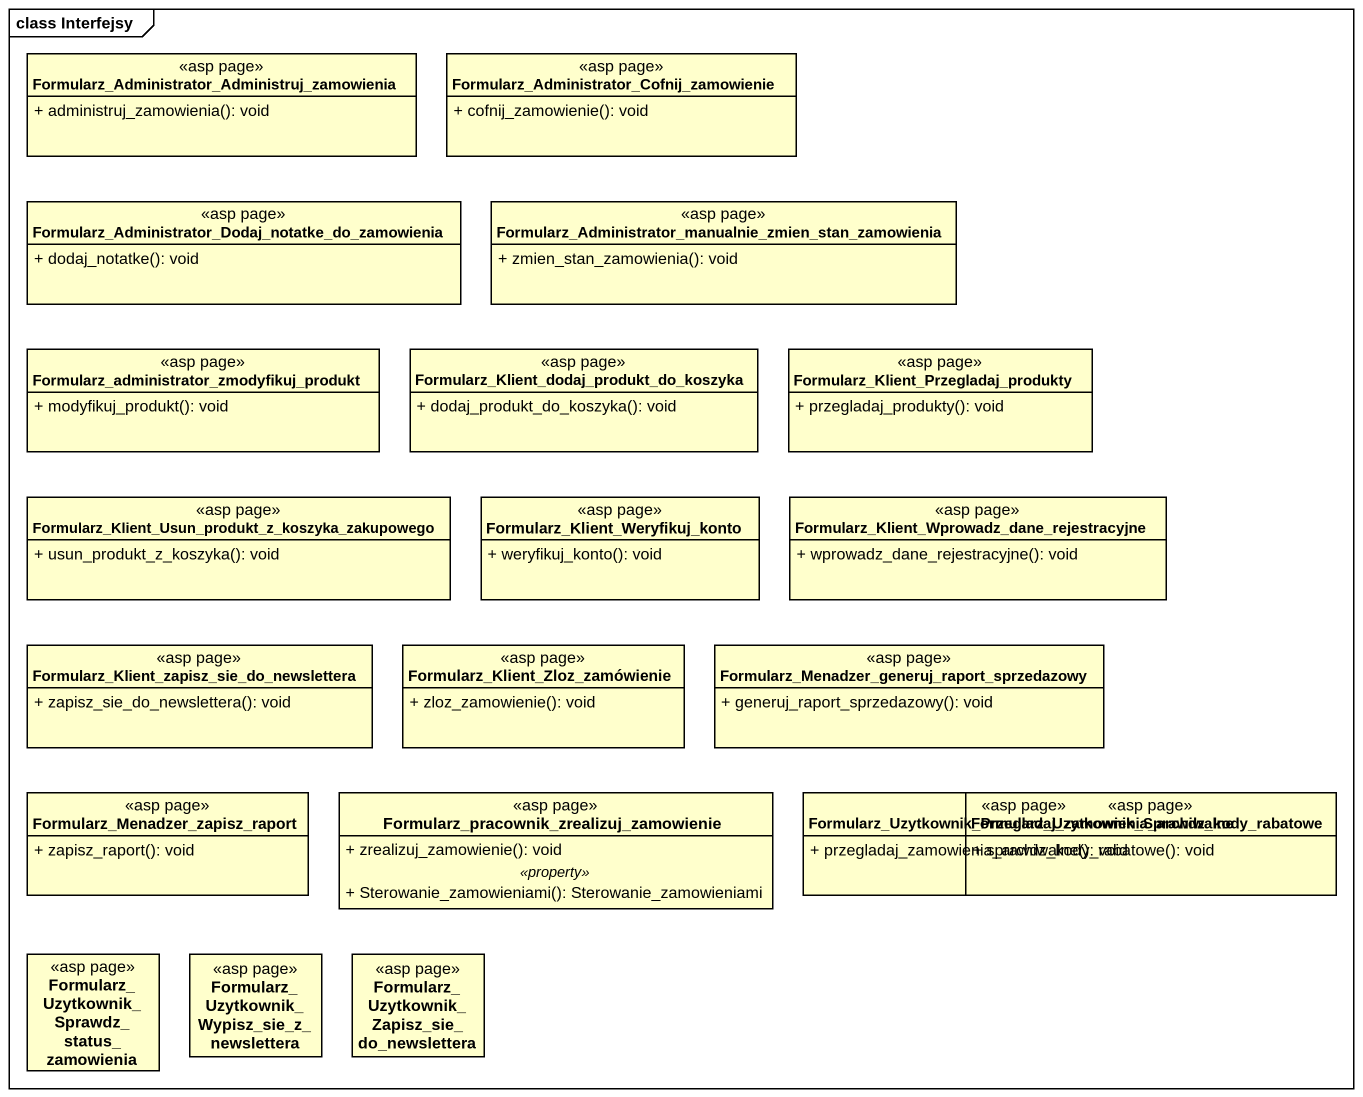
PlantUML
@startuml
mainframe class Interfejsy
hide circle
hide empty members
skinparam classAttributeIconSize 0
class "Formularz_Administrator_Administruj_zamowienia" as Formularz_Administrator <<asp page>> {
  + administruj_zamowienia(): void
}
class "Formularz_Administrator_Cofnij_zamowienie" as Formularz_Administrator_2 <<asp page>> {
  + cofnij_zamowienie(): void
}
class "Formularz_Administrator_Dodaj_notatke_do_zamowienia" as Formularz_Administrator_3 <<asp page>> {
  + dodaj_notatke(): void
}
class "Formularz_Administrator_manualnie_zmien_stan_zamowienia" as Formularz_Administrator_4 <<asp page>> {
  + zmien_stan_zamowienia(): void
}
class "Formularz_administrator_zmodyfikuj_produkt" as Formularz_administrator <<asp page>> {
  + modyfikuj_produkt(): void
}
class "Formularz_Klient_dodaj_produkt_do_koszyka" as Formularz_Klient_dodaj <<asp page>> {
  + dodaj_produkt_do_koszyka(): void
}
class "Formularz_Klient_Przegladaj_produkty" as Formularz_Klient_Przegladaj <<asp page>> {
  + przegladaj_produkty(): void
}
class "Formularz_Klient_Usun_produkt_z_koszyka_zakupowego" as Formularz_Klient_Usun <<asp page>> {
  + usun_produkt_z_koszyka(): void
}
class "Formularz_Klient_Weryfikuj_konto" as Formularz_Klient_Weryfikuj <<asp page>> {
  + weryfikuj_konto(): void
}
class "Formularz_Klient_Wprowadz_dane_rejestracyjne" as Formularz_Klient_Wprowadz <<asp page>> {
  + wprowadz_dane_rejestracyjne(): void
}
class "Formularz_Klient_zapisz_sie_do_newslettera" as Formularz_Klient_zapisz_sie <<asp page>> {
  + zapisz_sie_do_newslettera(): void
}
class "Formularz_Klient_Zloz_zamówienie" as Formularz_Klient_Zloz <<asp page>> {
  + zloz_zamowienie(): void
}
class "Formularz_Menadzer_generuj_raport_sprzedazowy" as Formularz_Menadzer_generuj <<asp page>> {
  + generuj_raport_sprzedazowy(): void
}
class "Formularz_Menadzer_zapisz_raport" as Formularz_Menadzer_zapisz <<asp page>> {
  + zapisz_raport(): void
}
class "Formularz_pracownik_zrealizuj_zamowienie" as Formularz_pracownik <<asp page>> {
  + zrealizuj_zamowienie(): void
  .. <<property>> ..
  + Sterowanie_zamowieniami(): Sterowanie_zamowieniami
}
class "Formularz_Uzytkownik_Przegladaj_zamowienia_archiwalne" as Formularz_Uzytkownik <<asp page>> {
  + przegladaj_zamowienia_archiwalne(): void
}
class "Formularz_Uzytkownik_Sprawdz_kody_rabatowe" as Formularz_Uzytkownik_2 <<asp page>> {
  + sprawdz_kody_rabatowe(): void
}
class "Formularz_Uzytkownik_Sprawdz_status_zamowienia" as Formularz_Uzytkownik_3 <<asp page>>
class "Formularz_Uzytkownik_Wypisz_sie_z_newslettera" as Formularz_Uzytkownik_Wypisz <<asp page>>
class "Formularz_Uzytkownik_Zapisz_sie_do_newslettera" as Formularz_Uzytkownik_Zapisz <<asp page>>
@enduml
